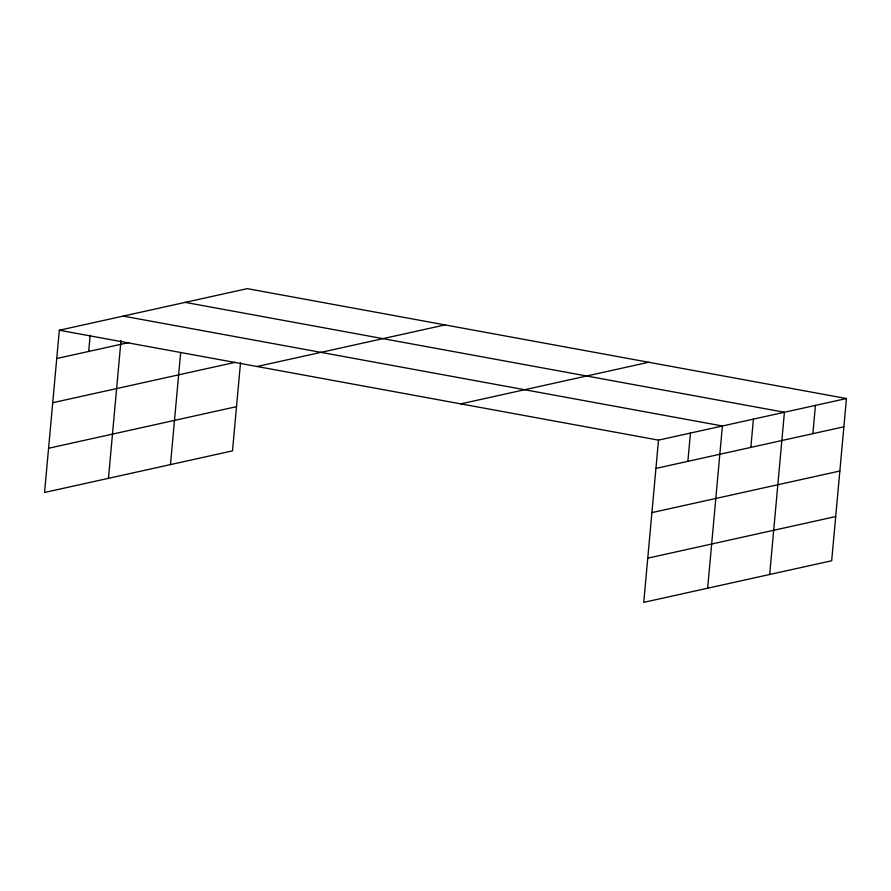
<?xml version="1.0" encoding="UTF-8"?>
<svg xmlns="http://www.w3.org/2000/svg" width="891" height="891" viewBox="0 0 891 891"><rect width="100%" height="100%" fill="white"/><g stroke="black" fill="none" stroke-linecap="round" stroke-linejoin="round"><path stroke-width="1.34" d="M846.45 398.533L658.505 440.132L643.736 602.361L831.682 560.762L846.45 398.533L247.264 288.639L59.318 330.238L44.55 492.467L232.495 450.868L240.537 362.503M88.688 351.444L90.158 335.283M108.457 478.322L121.009 340.329M170.471 464.59L180.65 352.747M687.885 461.338L690.458 433.059M707.643 588.216L722.401 425.987L123.214 316.093M750.846 447.405L753.418 419.126M769.668 574.483L784.425 412.266L185.239 302.372M812.87 433.672L815.443 405.394M56.746 358.516L128.727 342.578M52.714 402.721L235.269 362.314M257.042 366.502L444.988 324.903M48.571 448.262L236.516 406.664M460.77 403.868L648.715 362.269M655.932 468.41L843.877 426.811M651.911 512.615L839.857 471.016M647.757 558.156L835.713 516.557M59.318 330.238L658.505 440.132"/></g></svg>
